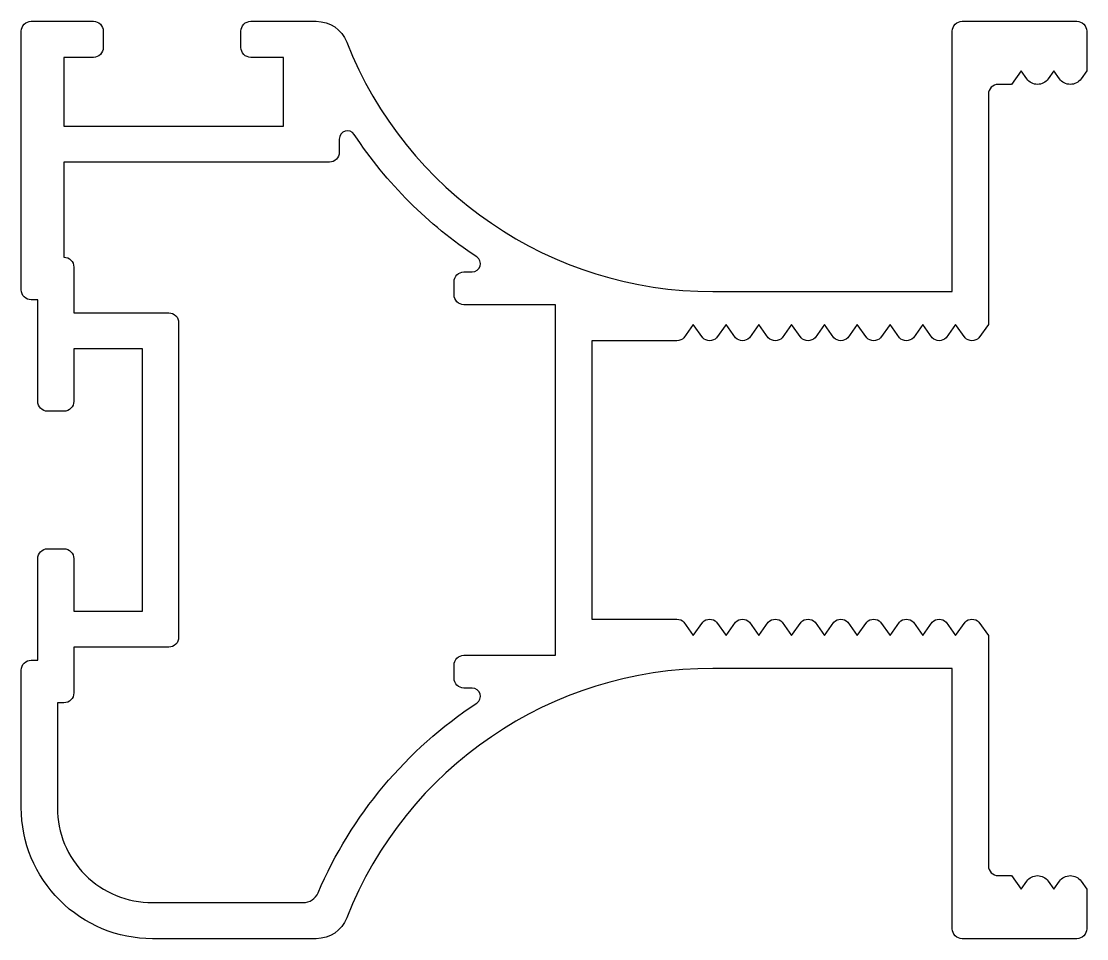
# Model space of a CAD drawing. Extents: x 613 to 645.5, y 472.3 to 500.3.
import ezdxf

# ---------------------------------------------------------------- set-up
doc = ezdxf.new("R2010")
doc.units = 0
doc.layers.get('0').update_dxf_attribs({"linetype": 'CONTINUOUS'})

msp = doc.modelspace()

# ---------------------------------------------------------------- linework, layer by layer
for points in [[(641.733, 500.286), (645.233, 500.286, -0.414214), (645.533, 499.986), (645.533, 498.778), (645.361, 498.531, -0.521302), (644.705, 498.531), (644.533, 498.778), (644.361, 498.531, -0.521302), (643.705, 498.531), (643.533, 498.778), (643.241, 498.361), (642.833, 498.361, 0.414214), (642.533, 498.061), (642.533, 491.036), (642.245, 490.624, -0.414214), (641.821, 490.624), (641.533, 491.036), (641.245, 490.624, -0.414214), (640.821, 490.624), (640.533, 491.036), (640.245, 490.624, -0.414214), (639.821, 490.624), (639.533, 491.036), (639.245, 490.624, -0.414214), (638.821, 490.624), (638.533, 491.036), (638.245, 490.624, -0.414214), (637.821, 490.624), (637.533, 491.036), (637.245, 490.624, -0.414214), (636.821, 490.624), (636.533, 491.036), (636.245, 490.624, -0.414214), (635.821, 490.624), (635.533, 491.036), (635.245, 490.624, -0.414214), (634.821, 490.624), (634.533, 491.036), (634.245, 490.624, -0.414214), (633.821, 490.624), (633.533, 491.036), (633.245, 490.624, -0.198912), (633.033, 490.536), (630.433, 490.536), (630.433, 482.036), (633.033, 482.036, -0.198912), (633.245, 481.948), (633.533, 481.536), (633.821, 481.948, -0.414214), (634.245, 481.948), (634.533, 481.536), (634.821, 481.948, -0.414214), (635.245, 481.948), (635.533, 481.536), (635.821, 481.948, -0.414214), (636.245, 481.948), (636.533, 481.536), (636.821, 481.948, -0.414214), (637.245, 481.948), (637.533, 481.536), (637.821, 481.948, -0.414214), (638.245, 481.948), (638.533, 481.536), (638.821, 481.948, -0.414214), (639.245, 481.948), (639.533, 481.536), (639.821, 481.948, -0.414214), (640.245, 481.948), (640.533, 481.536), (640.821, 481.948, -0.414214), (641.245, 481.948), (641.533, 481.536), (641.821, 481.948, -0.414214), (642.245, 481.948), (642.533, 481.536), (642.533, 474.511, 0.414214), (642.833, 474.211), (643.241, 474.211), (643.533, 473.794), (643.705, 474.04, -0.521302), (644.361, 474.04), (644.533, 473.794), (644.705, 474.04, -0.521302), (645.361, 474.04), (645.533, 473.794), (645.533, 472.586, -0.414214), (645.233, 472.286), (641.733, 472.286, -0.414214), (641.433, 472.586), (641.433, 480.536), (634.132, 480.536, 0.308446), (622.962, 472.921, -0.308446), (622.031, 472.286), (617.033, 472.286, -0.414214), (613.033, 476.286), (613.033, 480.486, -0.414214), (613.333, 480.786), (613.533, 480.786), (613.533, 483.886, -0.414214), (613.833, 484.186), (614.333, 484.186, -0.414214), (614.633, 483.886), (614.633, 482.286), (616.733, 482.286), (616.733, 486.286), (616.733, 490.286), (614.633, 490.286), (614.633, 488.686, -0.414214), (614.333, 488.386), (613.833, 488.386, -0.414214), (613.533, 488.686), (613.533, 491.786), (613.333, 491.786, -0.414214), (613.033, 492.086), (613.033, 499.986, -0.414214), (613.333, 500.286), (615.233, 500.286, -0.414214), (615.533, 499.986), (615.533, 499.486, -0.414214), (615.233, 499.186), (614.333, 499.186), (614.333, 497.086), (621.033, 497.086), (621.033, 499.186), (620.033, 499.186, -0.414214), (619.733, 499.486), (619.733, 499.986, -0.414214), (620.033, 500.286), (622.031, 500.286, -0.308446), (622.962, 499.651, 0.308446), (634.132, 492.036), (641.433, 492.036), (641.433, 499.986, -0.414214)], [(626.233, 491.936), (626.233, 492.336, -0.414214), (626.533, 492.636), (626.79, 492.636, 0.744273), (626.928, 493.095, -0.101871), (623.192, 496.83, 0.744221), (622.733, 496.693), (622.733, 496.286, -0.414214), (622.433, 495.986), (614.333, 495.986), (614.333, 493.086, -0.414214), (614.633, 492.786), (614.633, 491.386), (617.533, 491.386, -0.414214), (617.833, 491.086), (617.833, 486.286), (617.833, 481.486, -0.414214), (617.533, 481.186), (614.633, 481.186), (614.633, 479.786, -0.414214), (614.333, 479.486), (614.133, 479.486), (614.133, 476.286, 0.414214), (617.033, 473.386), (621.628, 473.386, 0.30018), (622.088, 473.689, -0.147097), (626.928, 479.477, 0.744273), (626.79, 479.936), (626.533, 479.936, -0.414214), (626.233, 480.236), (626.233, 480.636, -0.414214), (626.533, 480.936), (629.333, 480.936), (629.333, 491.636), (626.533, 491.636, -0.414214)]]:
    msp.add_lwpolyline(points, format="xyb", close=True)

doc.saveas('drawing.dxf')
